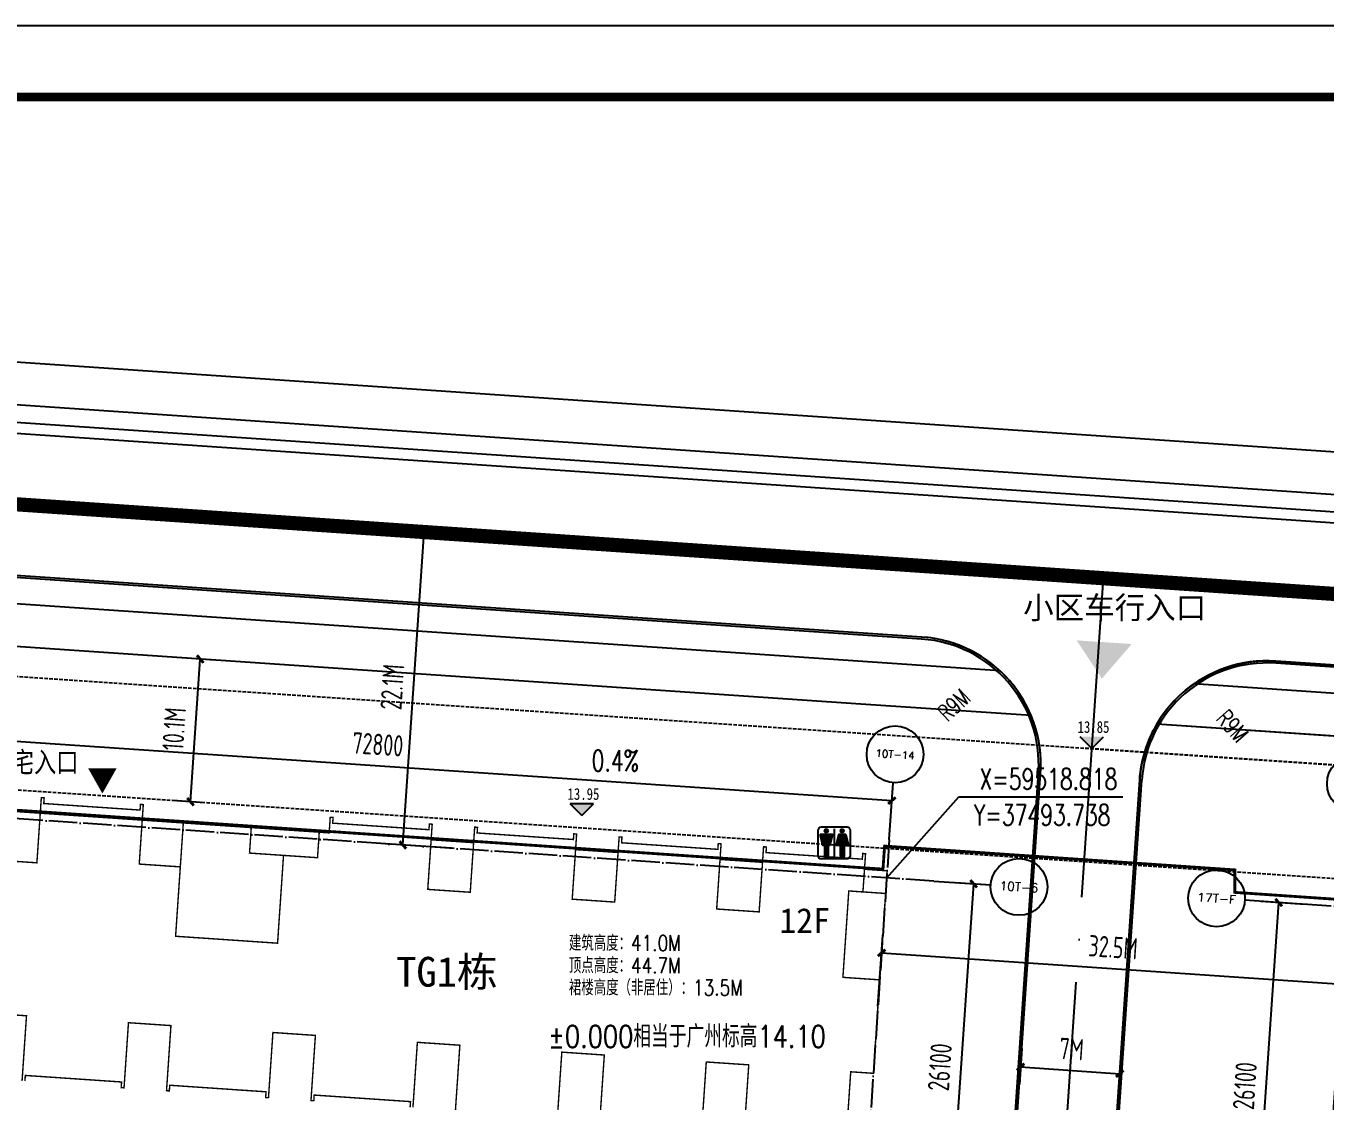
# Model space of a CAD drawing. Extents: x 37173252 to 74842692, y 59158332 to 118813339.
# Drawn here: x 37433102 to 37524618, y 59503099 to 59578832 of the extents above; entities that cross this region are included whole.
import ezdxf
from ezdxf.enums import TextEntityAlignment as Align

# ---------------------------------------------------------------- set-up
doc = ezdxf.new("R2010")
doc.units = 0
doc.header["$LTSCALE"] = 1000
doc.header["$MEASUREMENT"] = 0
for name, pattern in [('ACAD_ISO02W100', [15, 12, -3]), ('ACAD_ISO04W100', [30, 24, -3, 0, -3]), ('DASH', [0.35, 0.25, -0.1]), ('DOTE', [2.42, 2, -0.2, 0.02, -0.2]), ('X-A7-L1-PLAN$0$DOTE', [2.42, 2, -0.2, 0.02, -0.2])]:
    doc.linetypes.add(name, pattern=pattern)
for name, color, linetype in [('-1-500室外标高', 4, 'Continuous'), ('@YL', 2, 'Continuous'), ('Axis', 6, 'Continuous'), ('AXIS_TEXT', 7, 'Continuous'), ('DIM_COOR', 3, 'Continuous'), ('DIM_SYMB', 3, 'Continuous'), ('DL_道路中线_干道网_', 4, 'ACAD_ISO04W100'), ('DL_道路中线_支路网_', 4, 'ACAD_ISO04W100'), ('DL_道路红线_干道网_', 6, 'Continuous'), ('DL_道路红线_支路网_', 1, 'Continuous'), ('DOTE', 16, 'Continuous'), ('PUB_DIM', 3, 'Continuous'), ('PUB_TEXT', 7, 'Continuous'), ('RMJM - P1 - P - 120-1$0$文字说明', 7, 'Continuous'), ('SHAPE', 161, 'Continuous'), ('TITLIN1', 3, 'Continuous'), ('WALL', 4, 'Continuous'), ('YD_设施符号', 7, 'Continuous'), ('入口', 4, 'Continuous'), ('地下轮廓', 5, 'Continuous'), ('总图草图2013_08_27$0$花都地段2', 6, 'Continuous'), ('扑救面', 2, 'Continuous'), ('竖向标高', 1, 'Continuous')]:
    doc.layers.add(name, color=color, linetype=linetype)
doc.styles.add('_TCH_AXIS', font='COMPLEX', dxfattribs={"bigfont": 'GBCBIG'})
doc.styles.add('_TCH_DIM', font='SIMPLEX', dxfattribs={"bigfont": 'GBCBIG'})
doc.styles.add('CHINESE', font='', dxfattribs={"width": 0.8})
doc.styles.add('COMPLEX', font='COMPLEX')
doc.styles.add('DIM_FONT', font='superos.shx', dxfattribs={"width": 0.8, "bigfont": 'haiwenzw.shx'})
doc.styles.add('DIMST', font='', dxfattribs={"width": 0.8})
doc.styles.add('RMJM - P1 - P - 120-1$0$RMJM_TEXT', font='arial.ttf', dxfattribs={"height": 2.5})
doc.styles.add('text_zheng', font='simplex.shx', dxfattribs={"width": 0.8, "bigfont": 'hztxt.shx'})
doc.styles.get('CHINESE').set_extended_font_data('NSimSun')
doc.styles.get('DIMST').set_extended_font_data('SimSun')
doc.dimstyles.new('DIMN500', dxfattribs={"dimscale": 5, "dimtxt": 300, "dimasz": 100, "dimexe": 250, "dimexo": 300, "dimgap": 150, "dimtad": 1, "dimdec": 0, "dimzin": 0, "dimdsep": 46, "dimtxsty": 'DIM_FONT', "dimblk": 'ARCHTICK', "dimcen": 0.09, "dimclrt": 7, "dimazin": 2, "dimtfac": 1, "dimtdec": 0, "dimtix": 1, "dimtmove": 2, "dimatfit": 3, "dimldrblk": 'ARCHTICK', "dimfxl": 0, "dimtolj": 1, "dimtzin": 0, "dimarcsym": 0})

# ---------------------------------------------------------------- blocks, each defined once
blk = doc.blocks.new('tk')
at = {"layer": 'TITLIN1'}
blk.add_lwpolyline([(38829176, 59126781), (39423676, 59126781), (39423676, 59547281), (38829176, 59547281)], close=True, dxfattribs=at)
at = {"layer": 'TITLIN1', "const_width": 600}
blk.add_lwpolyline([(38841676, 59131781), (39418676, 59131781), (39418676, 59542281), (38841676, 59542281)], close=True, dxfattribs=at)
blk.add_lwpolyline([(38841676, 59131781), (39418676, 59131781), (39418676, 59542281), (38841676, 59542281)], close=True, dxfattribs=at)
blk = doc.blocks.new('_AXISO')
blk.add_circle((0, 0), 0.5)
at = {"layer": 'AXIS_TEXT', "style": 'COMPLEX', "width": 1.041667}
blk.add_attdef('A', text='', height=0.56, dxfattribs=at).set_placement((-0.25, -0.28), (0.25, -0.28), align=Align.FIT)
blk = doc.blocks.new('_ArchTick')
at = {"color": 0, "linetype": 'ByBlock', "const_width": 0.4}
blk.add_lwpolyline([(-0.5, -0.5), (0.5, 0.5)], dxfattribs=at)
blk = doc.blocks.new('*D242')
at = {"layer": 'Defpoints', "color": 0}
for p in [(1670360, 875845), (1619160, 875120), (1670360, 875120)]:
    blk.add_point(p, dxfattribs=at)
at = {"layer": 'PUB_DIM', "color": 0, "lineweight": -2}
for p, q in [((1619160, 876620), (1619160, 877095)), ((1670360, 876620), (1670360, 877095)), ((1619160, 875845), (1670360, 875845))]:
    blk.add_line(p, q, dxfattribs=at)
at = {"layer": 'PUB_DIM', "color": 0, "lineweight": -2, "xscale": 500, "yscale": 500, "zscale": 500, "rotation": 180}
blk.add_blockref('_ArchTick', (1619160, 875845), dxfattribs=at)
at = {"layer": 'PUB_DIM', "color": 0, "lineweight": -2, "xscale": 500, "yscale": 500, "zscale": 500}
blk.add_blockref('_ArchTick', (1670360, 875845), dxfattribs=at)
at = {"layer": 'PUB_DIM', "color": 7, "insert": (1644760, 877345), "char_height": 1500, "attachment_point": 5, "style": 'DIM_FONT'}
blk.add_mtext('\\A1;51200', dxfattribs=at)
blk = doc.blocks.new('*D243')
at = {"layer": 'Defpoints', "color": 0}
for p in [(1619160, 840887), (1670360, 840887), (1670360, 837940)]:
    blk.add_point(p, dxfattribs=at)
at = {"layer": 'PUB_DIM', "color": 0, "lineweight": -2}
for p, q in [((1619160, 839387), (1619160, 836690)), ((1670360, 839387), (1670360, 836690)), ((1619160, 837940), (1670360, 837940))]:
    blk.add_line(p, q, dxfattribs=at)
at = {"layer": 'PUB_DIM', "color": 0, "lineweight": -2, "xscale": 500, "yscale": 500, "zscale": 500, "rotation": 180}
blk.add_blockref('_ArchTick', (1619160, 837940), dxfattribs=at)
at = {"layer": 'PUB_DIM', "color": 0, "lineweight": -2, "xscale": 500, "yscale": 500, "zscale": 500}
blk.add_blockref('_ArchTick', (1670360, 837940), dxfattribs=at)
at = {"layer": 'PUB_DIM', "color": 7, "insert": (1644760, 839440), "char_height": 1500, "attachment_point": 5, "style": 'DIM_FONT'}
blk.add_mtext('\\A1;51200', dxfattribs=at)
blk = doc.blocks.new('*D244')
at = {"layer": 'Defpoints', "color": 0}
for p in [(1673703, 870473), (1675808, 870473), (1673703, 844373)]:
    blk.add_point(p, dxfattribs=at)
at = {"layer": 'PUB_DIM', "color": 0, "lineweight": -2}
for p, q in [((1675203, 870473), (1677058, 870473)), ((1675808, 844373), (1675808, 870473)), ((1675203, 844373), (1677058, 844373))]:
    blk.add_line(p, q, dxfattribs=at)
at = {"layer": 'PUB_DIM', "color": 0, "lineweight": -2, "xscale": 500, "yscale": 500, "zscale": 500}
for p, rotation in [((1675808, 870473), 90), ((1675808, 844373), 270)]:
    blk.add_blockref('_ArchTick', p, dxfattribs=dict(at, rotation=rotation))
at = {"layer": 'PUB_DIM', "color": 7, "insert": (1674308, 857423), "char_height": 1500, "attachment_point": 5, "rotation": 90, "style": 'DIM_FONT'}
blk.add_mtext('\\A1;26100', dxfattribs=at)
blk = doc.blocks.new('*D245')
at = {"layer": 'Defpoints', "color": 0}
for p in [(1614333, 870473), (1617706, 870473), (1617706, 844373)]:
    blk.add_point(p, dxfattribs=at)
at = {"layer": 'PUB_DIM', "color": 0, "lineweight": -2}
for p, q in [((1616206, 870473), (1613083, 870473)), ((1614333, 844373), (1614333, 870473)), ((1616206, 844373), (1613083, 844373))]:
    blk.add_line(p, q, dxfattribs=at)
at = {"layer": 'PUB_DIM', "color": 0, "lineweight": -2, "xscale": 500, "yscale": 500, "zscale": 500}
for p, rotation in [((1614333, 870473), 90), ((1614333, 844373), 270)]:
    blk.add_blockref('_ArchTick', p, dxfattribs=dict(at, rotation=rotation))
at = {"layer": 'PUB_DIM', "color": 7, "insert": (1612833, 857423), "char_height": 1500, "attachment_point": 5, "rotation": 90, "style": 'DIM_FONT'}
blk.add_mtext('\\A1;26100', dxfattribs=at)
blk = doc.blocks.new('*D250')
at = {"layer": 'Defpoints', "color": 0}
for p in [(1163547, 540630), (1166349, 540630), (1163547, 514529)]:
    blk.add_point(p, dxfattribs=at)
at = {"layer": 'PUB_DIM', "color": 0, "lineweight": -2}
for p, q in [((1165047, 540630), (1167599, 540630)), ((1166349, 514529), (1166349, 540630)), ((1165047, 514529), (1167599, 514529))]:
    blk.add_line(p, q, dxfattribs=at)
at = {"layer": 'PUB_DIM', "color": 0, "lineweight": -2, "xscale": 500, "yscale": 500, "zscale": 500}
for p, rotation in [((1166349, 540630), 90), ((1166349, 514529), 270)]:
    blk.add_blockref('_ArchTick', p, dxfattribs=dict(at, rotation=rotation))
at = {"layer": 'PUB_DIM', "color": 7, "insert": (1164849, 527580), "char_height": 1500, "attachment_point": 5, "rotation": 90, "style": 'DIM_FONT'}
blk.add_mtext('\\A1;26100', dxfattribs=at)
blk = doc.blocks.new('*D251')
at = {"layer": 'Defpoints', "color": 0}
for p in [(1160204, 546082), (1087404, 545144), (1160204, 545144)]:
    blk.add_point(p, dxfattribs=at)
at = {"layer": 'PUB_DIM', "color": 0, "lineweight": -2}
for p, q in [((1087404, 546644), (1087404, 547332)), ((1160204, 546644), (1160204, 547332)), ((1087404, 546082), (1160204, 546082))]:
    blk.add_line(p, q, dxfattribs=at)
at = {"layer": 'PUB_DIM', "color": 0, "lineweight": -2, "xscale": 500, "yscale": 500, "zscale": 500, "rotation": 180}
blk.add_blockref('_ArchTick', (1087404, 546082), dxfattribs=at)
at = {"layer": 'PUB_DIM', "color": 0, "lineweight": -2, "xscale": 500, "yscale": 500, "zscale": 500}
blk.add_blockref('_ArchTick', (1160204, 546082), dxfattribs=at)
at = {"layer": 'PUB_DIM', "color": 7, "insert": (1123804, 547582), "char_height": 1500, "attachment_point": 5, "style": 'DIM_FONT'}
blk.add_mtext('\\A1;72800', dxfattribs=at)
blk = doc.blocks.new('*U64')
at = {"layer": 'YD_设施符号', "linetype": 'Continuous'}
for p, q in [((48779.48, 60318.33), (48778.61, 60317.97)), ((48780.35, 60317.97), (48779.48, 60318.33)), ((48790.73, 60318.33), (48789.85, 60317.97)), ((48790.73, 60318.33), (48790.73, 60318.33)), ((48790.73, 60318.33), (48790.73, 60318.33)), ((48790.73, 60318.33), (48791.6, 60317.97)), ((48783.77, 60314.56), (48775.18, 60314.56)), ((48775.18, 60314.56), (48776.96, 60306.69)), ((48778.61, 60317.96), (48778.24, 60317.09)), ((48778.24, 60317.09), (48778.24, 60317.09)), ((48778.24, 60317.09), (48778.24, 60317.09)), ((48778.24, 60317.09), (48778.24, 60317.09)), ((48778.24, 60317.09), (48778.61, 60316.22)), ((48778.61, 60317.97), (48778.61, 60317.97)), ((48778.61, 60317.97), (48778.61, 60317.96)), ((48778.61, 60317.96), (48778.61, 60317.96)), ((48778.61, 60316.22), (48778.61, 60316.22)), ((48778.61, 60316.22), (48778.61, 60316.22)), ((48778.61, 60316.22), (48778.61, 60316.22)), ((48778.61, 60316.22), (48779.48, 60315.85)), ((48780.35, 60316.22), (48779.48, 60315.85)), ((48779.48, 60315.85), (48779.48, 60315.85)), ((48779.48, 60315.85), (48779.48, 60315.85)), ((48780.35, 60317.97), (48780.35, 60317.97)), ((48780.35, 60317.97), (48780.35, 60317.96)), ((48780.35, 60317.96), (48780.35, 60317.96)), ((48780.35, 60317.96), (48780.72, 60317.09)), ((48780.36, 60316.22), (48780.35, 60316.22)), ((48780.35, 60316.22), (48780.35, 60316.22)), ((48780.72, 60317.09), (48780.36, 60316.22)), ((48780.36, 60316.22), (48780.36, 60316.22)), ((48780.72, 60317.09), (48780.72, 60317.09)), ((48780.72, 60317.09), (48780.72, 60317.09)), ((48780.72, 60317.09), (48780.72, 60317.09)), ((48783.77, 60314.56), (48781.97, 60306.69)), ((48783.77, 60314.56), (48783.77, 60314.56)), ((48788.24, 60314.56), (48786.44, 60306.69)), ((48793.25, 60314.56), (48788.24, 60314.56)), ((48788.24, 60314.56), (48788.24, 60314.56)), ((48788.24, 60314.56), (48788.24, 60314.56)), ((48789.85, 60317.96), (48789.49, 60317.09)), ((48789.49, 60317.09), (48789.49, 60317.09)), ((48789.49, 60317.09), (48789.49, 60317.09)), ((48789.49, 60317.09), (48789.49, 60317.09)), ((48789.49, 60317.09), (48789.85, 60316.22)), ((48789.85, 60317.97), (48789.85, 60317.97)), ((48789.85, 60317.97), (48789.85, 60317.96)), ((48789.85, 60317.96), (48789.85, 60317.96)), ((48789.85, 60316.22), (48789.85, 60316.22)), ((48789.85, 60316.22), (48789.86, 60316.22)), ((48789.86, 60316.22), (48789.86, 60316.22)), ((48790.73, 60315.85), (48789.86, 60316.22)), ((48791.6, 60316.22), (48790.73, 60315.85)), ((48791.6, 60317.97), (48791.6, 60317.97)), ((48791.6, 60317.97), (48791.6, 60317.96)), ((48791.6, 60317.96), (48791.6, 60317.96)), ((48791.6, 60317.96), (48791.97, 60317.09)), ((48791.96, 60317.09), (48791.6, 60316.22)), ((48791.6, 60316.22), (48791.6, 60316.22)), ((48791.6, 60316.22), (48791.6, 60316.22)), ((48791.6, 60316.22), (48791.6, 60316.22)), ((48791.97, 60317.09), (48791.96, 60317.09)), ((48791.96, 60317.09), (48791.96, 60317.09)), ((48791.97, 60317.09), (48791.97, 60317.09)), ((48793.25, 60314.56), (48793.25, 60314.56)), ((48793.25, 60314.56), (48793.25, 60314.56)), ((48793.25, 60314.56), (48793.25, 60314.56)), ((48793.25, 60314.56), (48795.03, 60306.69)), ((48776.96, 60306.69), (48776.96, 60306.69)), ((48776.96, 60306.69), (48776.96, 60306.69)), ((48776.96, 60306.69), (48776.96, 60306.69)), ((48776.96, 60306.69), (48776.96, 60306.69)), ((48776.96, 60306.69), (48776.96, 60306.69)), ((48776.96, 60306.69), (48776.96, 60306.69)), ((48778.18, 60306.69), (48776.96, 60306.69)), ((48776.96, 60306.69), (48776.96, 60306.69)), ((48780.75, 60306.69), (48778.18, 60306.69)), ((48780.75, 60306.69), (48778.18, 60306.69)), ((48778.18, 60306.69), (48778.18, 60306.69)), ((48778.18, 60306.69), (48778.19, 60298.89)), ((48781.97, 60306.69), (48780.75, 60306.69)), ((48780.75, 60306.69), (48780.75, 60306.69)), ((48780.75, 60306.69), (48780.75, 60306.69)), ((48780.75, 60306.69), (48780.75, 60298.89)), ((48781.97, 60306.69), (48781.97, 60306.69)), ((48781.97, 60306.69), (48781.97, 60306.69)), ((48781.97, 60306.69), (48781.97, 60306.69)), ((48781.97, 60306.69), (48781.97, 60306.69)), ((48786.44, 60306.69), (48786.44, 60306.69)), ((48786.44, 60306.69), (48786.44, 60306.69)), ((48789.46, 60306.69), (48786.44, 60306.69)), ((48786.44, 60306.69), (48786.44, 60306.69)), ((48792.03, 60306.69), (48789.46, 60306.69)), ((48789.46, 60306.69), (48789.46, 60306.69)), ((48789.46, 60306.69), (48789.46, 60306.69)), ((48789.46, 60306.69), (48789.46, 60306.69)), ((48789.46, 60306.69), (48789.46, 60306.69)), ((48789.46, 60306.69), (48789.46, 60306.69)), ((48789.46, 60306.69), (48789.46, 60298.89)), ((48795.03, 60306.69), (48792.03, 60306.69)), ((48792.03, 60306.69), (48792.03, 60306.69)), ((48792.03, 60306.69), (48792.03, 60306.69)), ((48792.03, 60306.69), (48792.03, 60306.69)), ((48792.03, 60306.69), (48792.03, 60306.69)), ((48792.03, 60306.69), (48792.03, 60306.69)), ((48792.03, 60306.69), (48792.03, 60298.89)), ((48778.19, 60298.89), (48778.19, 60298.88)), ((48778.19, 60298.88), (48778.19, 60298.88)), ((48780.75, 60298.88), (48778.19, 60298.88)), ((48778.19, 60298.88), (48778.19, 60298.88)), ((48780.75, 60298.89), (48780.75, 60298.88)), ((48780.75, 60298.88), (48780.75, 60298.88)), ((48792.03, 60298.89), (48789.46, 60298.88)), ((48789.46, 60298.88), (48789.46, 60298.89))]:
    blk.add_line(p, q, dxfattribs=at)
for points in [[(48779.48, 60318.33), (48778.61, 60317.97), (48780.35, 60317.97)], [(48790.73, 60318.33), (48789.85, 60317.97), (48791.6, 60317.97)], [(48790.73, 60318.33), (48790.73, 60318.33), (48790.73, 60318.33)], [(48783.77, 60314.56), (48775.18, 60314.56), (48783.77, 60314.56)], [(48775.18, 60314.56), (48776.96, 60306.69), (48781.97, 60306.69)], [(48778.61, 60317.96), (48778.24, 60317.09), (48780.72, 60317.09)], [(48778.24, 60317.09), (48778.24, 60317.09), (48780.72, 60317.09)], [(48778.24, 60317.09), (48778.24, 60317.09), (48780.72, 60317.09)], [(48778.24, 60317.09), (48778.24, 60317.09), (48780.72, 60317.09)], [(48778.24, 60317.09), (48778.61, 60316.22), (48780.36, 60316.22)], [(48778.61, 60317.97), (48778.61, 60317.97), (48780.35, 60317.97)], [(48778.61, 60317.97), (48778.61, 60317.96), (48780.35, 60317.96)], [(48778.61, 60317.96), (48778.61, 60317.96), (48780.35, 60317.96)], [(48778.61, 60316.22), (48778.61, 60316.22), (48780.36, 60316.22)], [(48778.61, 60316.22), (48778.61, 60316.22), (48780.35, 60316.22)], [(48778.61, 60316.22), (48778.61, 60316.22), (48780.35, 60316.22)], [(48778.61, 60316.22), (48779.48, 60315.85), (48779.48, 60315.85)], [(48788.24, 60314.56), (48786.44, 60306.69), (48795.03, 60306.69)], [(48793.25, 60314.56), (48788.24, 60314.56), (48793.25, 60314.56)], [(48788.24, 60314.56), (48788.24, 60314.56), (48793.25, 60314.56)], [(48788.24, 60314.56), (48788.24, 60314.56), (48793.25, 60314.56)], [(48789.85, 60317.96), (48789.49, 60317.09), (48791.97, 60317.09)], [(48789.49, 60317.09), (48789.49, 60317.09), (48791.97, 60317.09)], [(48789.49, 60317.09), (48789.49, 60317.09), (48791.96, 60317.09)], [(48789.49, 60317.09), (48789.49, 60317.09), (48791.96, 60317.09)], [(48789.49, 60317.09), (48789.85, 60316.22), (48791.6, 60316.22)], [(48789.85, 60317.97), (48789.85, 60317.97), (48791.6, 60317.97)], [(48789.85, 60317.97), (48789.85, 60317.96), (48791.6, 60317.96)], [(48789.85, 60317.96), (48789.85, 60317.96), (48791.6, 60317.96)], [(48789.85, 60316.22), (48789.85, 60316.22), (48791.6, 60316.22)], [(48789.85, 60316.22), (48789.86, 60316.22), (48791.6, 60316.22)], [(48789.86, 60316.22), (48789.86, 60316.22), (48791.6, 60316.22)], [(48776.96, 60306.69), (48776.96, 60306.69), (48781.97, 60306.69)], [(48776.96, 60306.69), (48776.96, 60306.69), (48781.97, 60306.69)], [(48776.96, 60306.69), (48776.96, 60306.69), (48781.97, 60306.69)], [(48776.96, 60306.69), (48776.96, 60306.69), (48781.97, 60306.69)], [(48776.96, 60306.69), (48776.96, 60306.69), (48780.75, 60306.69)], [(48776.96, 60306.69), (48776.96, 60306.69), (48778.18, 60306.69)], [(48780.75, 60306.69), (48778.18, 60306.69), (48780.75, 60306.69)], [(48778.18, 60306.69), (48778.18, 60306.69), (48780.75, 60306.69)], [(48778.18, 60306.69), (48778.19, 60298.89), (48780.75, 60298.89)], [(48786.44, 60306.69), (48786.44, 60306.69), (48792.03, 60306.69)], [(48786.44, 60306.69), (48786.44, 60306.69), (48789.46, 60306.69)], [(48792.03, 60306.69), (48789.46, 60306.69), (48792.03, 60306.69)], [(48789.46, 60306.69), (48789.46, 60306.69), (48792.03, 60306.69)], [(48789.46, 60306.69), (48789.46, 60306.69), (48792.03, 60306.69)], [(48789.46, 60306.69), (48789.46, 60306.69), (48792.03, 60306.69)], [(48789.46, 60306.69), (48789.46, 60306.69), (48792.03, 60306.69)], [(48789.46, 60306.69), (48789.46, 60306.69), (48792.03, 60306.69)], [(48789.46, 60306.69), (48789.46, 60298.89), (48792.03, 60298.89)], [(48778.19, 60298.89), (48778.19, 60298.88), (48780.75, 60298.88)], [(48778.19, 60298.88), (48778.19, 60298.88), (48780.75, 60298.88)]]:
    blk.add_solid(points, dxfattribs=at)
at = {"layer": 'YD_设施符号', "linetype": 'Continuous', "extrusion": (0, 0, -1)}
for points in [[(-48790.73, 60318.33), (-48790.73, 60318.33), (-48791.6, 60317.97)], [(-48775.18, 60314.56), (-48783.77, 60314.56), (-48781.97, 60306.69)], [(-48778.24, 60317.09), (-48780.72, 60317.09), (-48780.72, 60317.09)], [(-48778.24, 60317.09), (-48780.72, 60317.09), (-48780.72, 60317.09)], [(-48778.24, 60317.09), (-48780.72, 60317.09), (-48780.72, 60317.09)], [(-48778.24, 60317.09), (-48780.72, 60317.09), (-48780.36, 60316.22)], [(-48778.61, 60317.97), (-48780.35, 60317.97), (-48780.35, 60317.97)], [(-48778.61, 60317.97), (-48780.35, 60317.97), (-48780.35, 60317.96)], [(-48778.61, 60317.96), (-48780.35, 60317.96), (-48780.35, 60317.96)], [(-48778.61, 60317.96), (-48780.35, 60317.96), (-48780.72, 60317.09)], [(-48778.61, 60316.22), (-48780.36, 60316.22), (-48780.36, 60316.22)], [(-48778.61, 60316.22), (-48780.36, 60316.22), (-48780.35, 60316.22)], [(-48778.61, 60316.22), (-48780.35, 60316.22), (-48780.35, 60316.22)], [(-48778.61, 60316.22), (-48780.35, 60316.22), (-48779.48, 60315.85)], [(-48779.48, 60315.85), (-48779.48, 60315.85), (-48779.48, 60315.85)], [(-48788.24, 60314.56), (-48793.25, 60314.56), (-48793.25, 60314.56)], [(-48788.24, 60314.56), (-48793.25, 60314.56), (-48793.25, 60314.56)], [(-48788.24, 60314.56), (-48793.25, 60314.56), (-48795.03, 60306.69)], [(-48789.49, 60317.09), (-48791.97, 60317.09), (-48791.97, 60317.09)], [(-48789.49, 60317.09), (-48791.97, 60317.09), (-48791.96, 60317.09)], [(-48789.49, 60317.09), (-48791.96, 60317.09), (-48791.96, 60317.09)], [(-48789.49, 60317.09), (-48791.96, 60317.09), (-48791.6, 60316.22)], [(-48789.85, 60317.97), (-48791.6, 60317.97), (-48791.6, 60317.97)], [(-48789.85, 60317.97), (-48791.6, 60317.97), (-48791.6, 60317.96)], [(-48789.85, 60317.96), (-48791.6, 60317.96), (-48791.6, 60317.96)], [(-48789.85, 60317.96), (-48791.6, 60317.96), (-48791.97, 60317.09)], [(-48789.85, 60316.22), (-48791.6, 60316.22), (-48791.6, 60316.22)], [(-48789.85, 60316.22), (-48791.6, 60316.22), (-48791.6, 60316.22)], [(-48789.86, 60316.22), (-48791.6, 60316.22), (-48791.6, 60316.22)], [(-48789.86, 60316.22), (-48791.6, 60316.22), (-48790.73, 60315.85)], [(-48776.96, 60306.69), (-48781.97, 60306.69), (-48781.97, 60306.69)], [(-48776.96, 60306.69), (-48781.97, 60306.69), (-48781.97, 60306.69)], [(-48776.96, 60306.69), (-48781.97, 60306.69), (-48781.97, 60306.69)], [(-48776.96, 60306.69), (-48781.97, 60306.69), (-48781.97, 60306.69)], [(-48776.96, 60306.69), (-48781.97, 60306.69), (-48780.75, 60306.69)], [(-48776.96, 60306.69), (-48780.75, 60306.69), (-48778.18, 60306.69)], [(-48776.96, 60306.69), (-48778.18, 60306.69), (-48776.96, 60306.69)], [(-48778.18, 60306.69), (-48780.75, 60306.69), (-48780.75, 60306.69)], [(-48778.18, 60306.69), (-48780.75, 60306.69), (-48780.75, 60298.89)], [(-48786.44, 60306.69), (-48795.03, 60306.69), (-48792.03, 60306.69)], [(-48786.44, 60306.69), (-48792.03, 60306.69), (-48789.46, 60306.69)], [(-48786.44, 60306.69), (-48789.46, 60306.69), (-48786.44, 60306.69)], [(-48789.46, 60306.69), (-48792.03, 60306.69), (-48792.03, 60306.69)], [(-48789.46, 60306.69), (-48792.03, 60306.69), (-48792.03, 60306.69)], [(-48789.46, 60306.69), (-48792.03, 60306.69), (-48792.03, 60306.69)], [(-48789.46, 60306.69), (-48792.03, 60306.69), (-48792.03, 60306.69)], [(-48789.46, 60306.69), (-48792.03, 60306.69), (-48792.03, 60306.69)], [(-48789.46, 60306.69), (-48792.03, 60306.69), (-48792.03, 60298.89)], [(-48792.03, 60306.69), (-48792.03, 60306.69), (-48792.03, 60306.69)], [(-48778.19, 60298.89), (-48780.75, 60298.89), (-48780.75, 60298.88)], [(-48778.19, 60298.88), (-48780.75, 60298.88), (-48780.75, 60298.88)], [(-48778.19, 60298.88), (-48780.75, 60298.88), (-48778.19, 60298.88)], [(-48789.46, 60298.89), (-48792.03, 60298.89), (-48789.46, 60298.88)]]:
    blk.add_solid(points, dxfattribs=at)
blk = doc.blocks.new('*D76')
at = {"layer": 'Defpoints', "color": 0}
for p in [(37402486, 59547173), (37701895, 59532584), (37701504, 59526832)]:
    blk.add_point(p, dxfattribs=at)
at = {"layer": 'PUB_DIM', "color": 0, "lineweight": -2}
for p, q in [((37402587, 59548669), (37402962, 59554172)), ((37402877, 59552925), (37701895, 59532584)), ((37701605, 59528329), (37701980, 59533831))]:
    blk.add_line(p, q, dxfattribs=at)
at = {"layer": 'PUB_DIM', "color": 0, "lineweight": -2, "xscale": 500, "yscale": 500, "zscale": 500}
for p, rotation in [((37402877, 59552925), 176.1084515953642), ((37701895, 59532584), 356.1084515953643)]:
    blk.add_blockref('_ArchTick', p, dxfattribs=dict(at, rotation=rotation))
at = {"layer": 'PUB_DIM', "color": 7, "insert": (37552488, 59544251), "char_height": 1500, "attachment_point": 5, "rotation": 356.10845, "style": 'DIM_FONT'}
blk.add_mtext('\\A1;299.7M', dxfattribs=at)
blk = doc.blocks.new('*D82')
at = {"layer": 'Defpoints', "color": 0}
for p in [(37525802, 59511334), (37493021, 59508277), (37525445, 59506073)]:
    blk.add_point(p, dxfattribs=at)
at = {"layer": 'PUB_DIM', "color": 0, "lineweight": -2}
for p, q in [((37493123, 59509773), (37493463, 59514785)), ((37493379, 59513538), (37525802, 59511334)), ((37525547, 59507570), (37525887, 59512582))]:
    blk.add_line(p, q, dxfattribs=at)
at = {"layer": 'PUB_DIM', "color": 0, "lineweight": -2, "xscale": 500, "yscale": 500, "zscale": 500}
for p, rotation in [((37493379, 59513538), 176.1122481346472), ((37525802, 59511334), 356.1122481346471)]:
    blk.add_blockref('_ArchTick', p, dxfattribs=dict(at, rotation=rotation))
at = {"layer": 'PUB_DIM', "color": 7, "insert": (37509692, 59513933), "char_height": 1500, "attachment_point": 5, "rotation": 356.11225, "style": 'DIM_FONT'}
blk.add_mtext('\\A1;32.5M', dxfattribs=at)
blk = doc.blocks.new('*D100')
at = {"layer": 'Defpoints', "color": 0}
for p in [(37461155, 59543182), (37466071, 59542848), (37464571, 59520804)]:
    blk.add_point(p, dxfattribs=at)
at = {"layer": 'PUB_DIM', "color": 0, "lineweight": -2}
for p, q in [((37459655, 59521139), (37461155, 59543182)), ((37464574, 59542950), (37459908, 59543267)), ((37463074, 59520906), (37458408, 59521223))]:
    blk.add_line(p, q, dxfattribs=at)
at = {"layer": 'PUB_DIM', "color": 0, "lineweight": -2, "xscale": 500, "yscale": 500, "zscale": 500}
for p, rotation in [((37461155, 59543182), 86.10845159629353), ((37459655, 59521139), 266.1084515962935)]:
    blk.add_blockref('_ArchTick', p, dxfattribs=dict(at, rotation=rotation))
at = {"layer": 'PUB_DIM', "color": 7, "insert": (37458909, 59532262), "char_height": 1500, "attachment_point": 5, "rotation": 86.10845, "style": 'DIM_FONT'}
blk.add_mtext('\\A1;22.1M', dxfattribs=at)
blk = doc.blocks.new('*D101')
at = {"layer": 'Defpoints', "color": 0}
for p in [(37445376, 59534232), (37447880, 59534062), (37447196, 59524007)]:
    blk.add_point(p, dxfattribs=at)
at = {"layer": 'PUB_DIM', "color": 0, "lineweight": -2}
for p, q in [((37446384, 59534164), (37444129, 59534317)), ((37444692, 59524178), (37445376, 59534232)), ((37445700, 59524109), (37443445, 59524263))]:
    blk.add_line(p, q, dxfattribs=at)
at = {"layer": 'PUB_DIM', "color": 0, "lineweight": -2, "xscale": 500, "yscale": 500, "zscale": 500}
for p, rotation in [((37445376, 59534232), 86.10802896798408), ((37444692, 59524178), 266.1080289679841)]:
    blk.add_blockref('_ArchTick', p, dxfattribs=dict(at, rotation=rotation))
at = {"layer": 'PUB_DIM', "color": 7, "insert": (37443538, 59529307), "char_height": 1500, "attachment_point": 5, "rotation": 86.10803, "style": 'DIM_FONT'}
blk.add_mtext('\\A1;10.1M', dxfattribs=at)
blk = doc.blocks.new('*D147')
at = {"layer": 'Defpoints', "color": 0}
for p in [(37503361, 59508302), (37510345, 59507827), (37510155, 59505025)]:
    blk.add_point(p, dxfattribs=at)
at = {"layer": 'PUB_DIM', "color": 0, "lineweight": -2}
for p, q in [((37503260, 59506806), (37503086, 59504252)), ((37510243, 59506331), (37510070, 59503777)), ((37503171, 59505500), (37510155, 59505025))]:
    blk.add_line(p, q, dxfattribs=at)
at = {"layer": 'PUB_DIM', "color": 0, "lineweight": -2, "xscale": 500, "yscale": 500, "zscale": 500}
for p, rotation in [((37503171, 59505500), 176.1084516234763), ((37510155, 59505025), 356.1084516234764)]:
    blk.add_blockref('_ArchTick', p, dxfattribs=dict(at, rotation=rotation))
at = {"layer": 'PUB_DIM', "color": 7, "insert": (37506764, 59506759), "char_height": 1500, "attachment_point": 5, "rotation": 356.10845, "style": 'DIM_FONT'}
blk.add_mtext('\\A1;7M', dxfattribs=at)
blk = doc.blocks.new('gzgd3')
at = {"layer": 'PUB_TEXT', "style": 'text_zheng', "width": 0.8}
for s, height, p in [('建筑高度：41.0M', 1093.1, (37595988, 59563086)), ('顶点高度：44.7M', 1093.1, (37595988, 59561506)), ('裙楼高度（非居住）：13.5M', 1093.06, (37595988, 59559944))]:
    blk.add_text(s, height=height, dxfattribs=at).set_placement(p)
blk = doc.blocks.new('DG1-20140317')
at = {"layer": 'Axis'}
for p, q in [((1619160.4, 873194.6), (1619160.4, 877194.6)), ((1670360.4, 873194.6), (1670360.4, 877194.6)), ((1615943.9, 870473.5), (1611943.9, 870473.5)), ((1673702.7, 870473.5), (1677702.7, 870473.5)), ((1615943.9, 844373.4), (1611943.9, 844373.4)), ((1673702.7, 844373.4), (1677702.7, 844373.4)), ((1619160.4, 840547.9), (1619160.4, 836547.9)), ((1670360.4, 840547.9), (1670360.4, 836547.9))]:
    blk.add_line(p, q, dxfattribs=at)
for centre in [(1609943.9, 844373.4), (1679702.7, 844373.4)]:
    blk.add_circle(centre, 2000, dxfattribs=at)
at = {"layer": 'DOTE', "linetype": 'DOTE'}
for p, q in [((1619160.4, 873194.6), (1619160.4, 840547.9)), ((1670360.4, 873194.6), (1670360.4, 840547.9)), ((1673702.7, 870473.5), (1615943.9, 870473.5)), ((1673702.7, 844373.4), (1615943.9, 844373.4))]:
    blk.add_line(p, q, dxfattribs=at)
at = {"layer": 'SHAPE', "const_width": 100}
for points in [[(1619160.4, 856673.4), (1619160.4, 867473.4), (1620760.4, 867473.4), (1620760.4, 872073.4), (1620960.4, 872073.4), (1620960.4, 871673.4), (1627760.4, 871673.4), (1627760.4, 872073.4), (1627960.4, 872073.4), (1627960.4, 867873.4), (1630860.4, 867873.4), (1630860.4, 870973.4), (1635660.4, 870973.4), (1635660.4, 869173.4), (1640460.4, 869173.4), (1640460, 870973.3), (1641160.4, 870973.3), (1641160.4, 872073.4), (1641360.4, 872073.4), (1641360.4, 871673.4), (1648160.4, 871673.4), (1648160.4, 872073.4), (1648360.4, 872073.4), (1648360.4, 867473.4), (1651360.4, 867473.4), (1651360.4, 872073.5), (1651560.4, 872073.5), (1651560.4, 871673.5), (1658360.4, 871673.5), (1658360.4, 872073.5), (1658560.4, 872073.5), (1658560.4, 867473.4), (1661560.4, 867473.4), (1661560.4, 872073.4), (1661760.4, 872073.4), (1661760.4, 871673.4), (1668560.4, 871673.4), (1668560.4, 872073.4), (1668760.4, 872073.4), (1668760.4, 869373.4), (1670360.4, 869373.4), (1670360.4, 856673.4), (1668760.4, 856673.4), (1668760.4, 852073.4), (1668560.4, 852073.4), (1668560.4, 852473.4), (1661760.4, 852473.4), (1661760.4, 852073.4), (1661560.4, 852073.4), (1661560.4, 856673.4), (1658560.4, 856673.4), (1658560.4, 852073.4), (1658360.4, 852073.4), (1658360.4, 852473.4), (1651560.4, 852473.4), (1651560.4, 852073.4), (1651360.4, 852073.4), (1651360.4, 856673.4), (1648360.4, 856673.4), (1648360.4, 852073.4), (1648160.4, 852073.4), (1648160.4, 852473.4), (1641360.4, 852473.4), (1641360.4, 852073.4), (1641160.4, 852073.4), (1641160.4, 856673.4), (1638160.4, 856673.4), (1638160.4, 852073.4), (1637960.4, 852073.4), (1637960.4, 852473.4), (1631160.4, 852473.4), (1631160.4, 852073.4), (1630960.4, 852073.4), (1630960.4, 856673.4), (1627960.4, 856673.4), (1627960.4, 852073.4), (1627760.4, 852073.4), (1627760.4, 852473.4), (1620960.4, 852473.4), (1620960.4, 852073.4), (1620760.4, 852073.4), (1620760.4, 856673.4), (1619160.4, 856673.4), (1619160.4, 867473.4), (1620760.4, 867473.4)], [(1619160.4, 844373.4), (1619160.4, 870974.8)], [(1668760.4, 870974.8), (1670360.4, 870974.8), (1670360.4, 844373.4), (1619160.4, 844373.4), (1619160.4, 870974.8), (1620760.4, 870974.8)], [(1627960.4, 870974.8), (1641160.4, 870974.8)], [(1630860.4, 870973.4), (1630860.4, 862973.4), (1638060.4, 862973.4), (1638060.4, 869173.4)], [(1648360.4, 870974.8), (1651360.4, 870974.8)], [(1658560.4, 870974.8), (1661560.4, 870974.8)], [(1670360.4, 870974.8), (1670360.4, 844373.4)], [(1670360.4, 869373.4), (1667760.4, 869373.4), (1667760.4, 863273.4), (1670360.4, 863273.4)]]:
    blk.add_lwpolyline(points, dxfattribs=at)
at = {"layer": 'Axis'}
ref = blk.add_blockref('_AXISO', (1619160.4, 879194.6), dxfattribs=dict(at, xscale=4000, yscale=4000, zscale=4000))
ref.add_attrib('A', '17T-1', dxfattribs={"layer": 'AXIS_TEXT', "height": 643.02, "style": '_TCH_AXIS'}).set_placement((1617797.8, 878873.1), (1620523, 878873.1), align=Align.FIT)
ref = blk.add_blockref('_AXISO', (1670360.4, 879194.6), dxfattribs=dict(at, xscale=4000, yscale=4000, zscale=4000))
ref.add_attrib('A', '17T-12', dxfattribs={"layer": 'AXIS_TEXT', "height": 529.71, "style": '_TCH_AXIS'}).set_placement((1668985.7, 878929.7), (1671735.1, 878929.7), align=Align.FIT)
ref = blk.add_blockref('_AXISO', (1609943.9, 870473.5), dxfattribs=dict(at, xscale=4000, yscale=4000, zscale=4000))
ref.add_attrib('A', '17T-F', dxfattribs={"layer": 'AXIS_TEXT', "height": 598.35, "style": '_TCH_AXIS'}).set_placement((1608576.2, 870174.3), (1611311.5, 870174.3), align=Align.FIT)
ref = blk.add_blockref('_AXISO', (1679702.7, 870473.5), dxfattribs=dict(at, xscale=4000, yscale=4000, zscale=4000))
ref.add_attrib('A', '17T-F', dxfattribs={"layer": 'AXIS_TEXT', "height": 598.35, "style": '_TCH_AXIS'}).set_placement((1678335.1, 870174.3), (1681070.4, 870174.3), align=Align.FIT)
ref = blk.add_blockref('_AXISO', (1619160.4, 834547.9), dxfattribs=dict(at, xscale=4000, yscale=4000, zscale=4000))
ref.add_attrib('A', '17T-1', dxfattribs={"layer": 'AXIS_TEXT', "height": 643.02, "style": '_TCH_AXIS'}).set_placement((1617797.8, 834226.4), (1620523, 834226.4), align=Align.FIT)
ref = blk.add_blockref('_AXISO', (1670360.4, 834547.9), dxfattribs=dict(at, xscale=4000, yscale=4000, zscale=4000))
ref.add_attrib('A', '17T-12', dxfattribs={"layer": 'AXIS_TEXT', "height": 529.71, "style": '_TCH_AXIS'}).set_placement((1668985.7, 834283), (1671735.1, 834283), align=Align.FIT)
at = {"layer": 'AXIS_TEXT', "style": '_TCH_AXIS'}
for p, p2 in [((1608573.2, 844088.4), (1611314.6, 844088.4)), ((1678332, 844088.4), (1681073.4, 844088.4))]:
    blk.add_text('17P-A', height=569.99, dxfattribs=at).set_placement(p, p2, align=Align.FIT)
at = {"layer": 'PUB_DIM'}
for p1, p2, distance, picture, middle in [((1619160.4, 875119.6), (1670360.4, 875119.6), 724.9, '*D242', (1644760.4, 877344.5)), ((1617706.2, 844373.4), (1617706.2, 870473.5), 3373.7, '*D245', (1612832.5, 857423.4)), ((1673702.7, 844373.4), (1673702.7, 870473.5), -2105.4, '*D244', (1674308.1, 857423.4)), ((1619160.4, 840886.7), (1670360.4, 840886.7), -2946.4, '*D243', (1644760.4, 839440.3))]:
    dim = blk.add_aligned_dim(p1=p1, p2=p2, distance=distance, dimstyle='DIMN500', dxfattribs=at)
    dim.commit()
    dim.dimension.update_dxf_attribs({"geometry": picture, "text_midpoint": middle})
blk = doc.blocks.new('TG1-20140317')
at = {"layer": 'Axis'}
for p, q in [((1160204.3, 543351), (1160204.3, 547351)), ((1163546.6, 540629.8), (1167546.6, 540629.8))]:
    blk.add_line(p, q, dxfattribs=at)
at = {"layer": 'DOTE', "linetype": 'DOTE'}
for p, q in [((1160204.3, 543351), (1160204.3, 510704.2)), ((1163546.6, 540629.8), (1084762.1, 540629.8))]:
    blk.add_line(p, q, dxfattribs=at)
at = {"layer": 'SHAPE', "const_width": 100}
for points in [[(1098804.3, 537629.8), (1100404.3, 537629.8), (1100404.3, 542229.8), (1100604.3, 542229.8), (1100604.3, 541829.8), (1107404.3, 541829.8), (1107404.3, 542229.8), (1107604.3, 542229.8), (1107604.3, 538029.8), (1110504.3, 538029.8), (1110504.3, 541129.8), (1115304.3, 541129.8), (1115304.3, 539329.8), (1120104.3, 539329.8), (1120103.9, 541129.6), (1120804.3, 541129.6), (1120804.3, 542229.8), (1121004.3, 542229.8), (1121004.3, 541829.8), (1127804.3, 541829.8), (1127804.3, 542229.8), (1128004.3, 542229.8), (1128004.3, 537629.8), (1131004.3, 537629.8), (1131004.3, 542229.8), (1131204.3, 542229.8), (1131204.3, 541829.8), (1138004.3, 541829.8), (1138004.3, 542229.8), (1138204.3, 542229.8), (1138204.3, 537629.8), (1141204.3, 537629.8), (1141204.3, 542229.8), (1141404.3, 542229.8), (1141404.3, 541829.8), (1144696.2, 541829.8)], [(1144696.2, 541829.8), (1148204.3, 541829.8), (1148204.3, 542229.8), (1148404.3, 542229.8), (1148404.3, 537629.8), (1151404.3, 537629.8), (1151404.3, 542229.8), (1151604.3, 542229.8), (1151604.3, 541829.8), (1158404.3, 541829.8), (1158404.3, 542229.8), (1158604.3, 542229.8), (1158604.3, 539529.8), (1160204.3, 539529.8), (1160204.3, 526829.8), (1158604.3, 526829.8), (1158604.3, 522229.8)], [(1151404.3, 522229.8), (1151404.3, 526829.8), (1148404.3, 526829.8), (1148404.3, 522229.8)], [(1087404.2, 534855.9), (1093915.6, 541133.4), (1110504.3, 541132.2)], [(1110504.3, 541129.8), (1110504.3, 533129.8), (1117704.3, 533129.8), (1117704.3, 539329.8)], [(1115304.3, 541131.9), (1120103.9, 541131.5)], [(1128004.3, 541131), (1131004.3, 541130.8)], [(1138204.3, 541130.3), (1141204.3, 541130.1)], [(1148404.3, 541129.6), (1151404.3, 541129.4)], [(1158604.3, 541128.9), (1160205.9, 541128.8), (1160204.3, 539529.8)], [(1160204.3, 539529.8), (1157604.3, 539529.8), (1157604.3, 533429.8), (1160204.3, 533429.8)], [(1141204.3, 522229.8), (1141204.3, 526829.8), (1138204.3, 526829.8), (1138204.3, 522229.7)], [(1131004.3, 522229.7), (1131004.3, 526829.8), (1128004.3, 526829.8), (1128004.3, 522229.8)], [(1127804.3, 522229.8), (1127804.3, 522629.8), (1121004.3, 522629.8), (1121004.3, 522229.8), (1120804.3, 522229.8), (1120804.3, 526829.8), (1117804.3, 526829.8), (1117804.3, 522229.8), (1117604.3, 522229.8), (1117604.3, 522629.8), (1110804.3, 522629.8), (1110804.3, 522229.8), (1110604.3, 522229.8), (1110604.3, 526829.8), (1107604.3, 526829.8), (1107604.3, 522229.8), (1107404.3, 522229.8), (1107404.3, 522629.8), (1100604.3, 522629.8), (1100604.3, 522229.8)], [(1100404.3, 522229.8), (1100404.3, 526829.8), (1098804.3, 526829.8)], [(1098804.3, 537629.8), (1100404.3, 537629.8)]]:
    blk.add_lwpolyline(points, dxfattribs=at)
at = {"layer": 'Axis'}
ref = blk.add_blockref('_AXISO', (1160204.3, 549351), dxfattribs=dict(at, xscale=4000, yscale=4000, zscale=4000))
ref.add_attrib('A', '10T-14', dxfattribs={"layer": 'AXIS_TEXT', "height": 520.5, "style": '_TCH_AXIS'}).set_placement((1158828.7, 549090.7), (1161579.9, 549090.7), align=Align.FIT)
ref = blk.add_blockref('_AXISO', (1169546.6, 540629.8), dxfattribs=dict(at, xscale=4000, yscale=4000, zscale=4000))
ref.add_attrib('A', '10T-6', dxfattribs={"layer": 'AXIS_TEXT', "height": 610.48, "style": '_TCH_AXIS'}).set_placement((1168180.3, 540324.6), (1170912.9, 540324.6), align=Align.FIT)
at = {"layer": 'PUB_DIM'}
for p1, p2, distance, picture, middle in [((1087404.3, 545143.5), (1160204.3, 545143.5), 938.2, '*D251', (1123804.3, 547581.7)), ((1163546.6, 514529.4), (1163546.6, 540629.8), -2802.7, '*D250', (1164849.3, 527579.6))]:
    dim = blk.add_aligned_dim(p1=p1, p2=p2, distance=distance, dimstyle='DIMN500', dxfattribs=at)
    dim.commit()
    dim.dimension.update_dxf_attribs({"geometry": picture, "text_midpoint": middle})

msp = doc.modelspace()

# ---------------------------------------------------------------- hatches: boundary and pattern name
at = {"layer": '-1-500室外标高'}
for points in [[(37508193.36, 59527934.65), (37509018.36, 59528759.65), (37507368.36, 59528759.65)], [(37472259.56, 59523216.2), (37473084.56, 59524041.2), (37471434.56, 59524041.2)]]:
    msp.add_hatch(color=113, dxfattribs=at).paths.add_polyline_path(points)
at = {"layer": '竖向标高', "linetype": 'ACAD_ISO02W100', "ltscale": 0.5}
msp.add_hatch(color=256, dxfattribs=at).paths.add_polyline_path([(37511001.06, 59535294.54), (37507120.3, 59535548.08), (37508900.49, 59532853.33)])

# ---------------------------------------------------------------- linework, layer by layer
at = {"layer": '-1-500室外标高', "color": 113}
for p, q in [((37508193.36, 59527934.65), (37507368.36, 59528759.65)), ((37508193.36, 59527934.65), (37509018.36, 59528759.65)), ((37472259.56, 59523216.2), (37471434.56, 59524041.2)), ((37473084.56, 59524041.2), (37471434.56, 59524041.2)), ((37472259.56, 59523216.2), (37473084.56, 59524041.2))]:
    msp.add_line(p, q, dxfattribs=at)
at = {"layer": '@YL'}
msp.add_line((37491921.66, 59531065.83), (37426757.08, 59535499.13), dxfattribs=at)
at = {"layer": '@YL', "color": 1, "linetype": 'X-A7-L1-PLAN$0$DOTE', "ltscale": 2.5, "const_width": 1000}
msp.add_lwpolyline([(37694858.26, 59231778.41), (37701511.4, 59526832.09), (37402493.41, 59547172.78), (37392946.21, 59406824.38), (37234493.34, 59409016.47), (37199554.05, 59261853.02), (37199371.96, 59235158.03)], close=True, dxfattribs=at)
at = {"layer": '@YL', "color": 8}
for points in [[(37437973.86, 59534736.11), (37437973.86, 59534735.71)], [(37457973.86, 59533376.09), (37457973.86, 59533375.12)]]:
    msp.add_lwpolyline(points, dxfattribs=at)
at = {"layer": '@YL'}
msp.add_lwpolyline([(37502510.97, 59495801.31), (37504578.54, 59526195.6, 0.11565), (37503914.43, 59530250.02), (37491921.66, 59531065.83)], format="xyb", dxfattribs=at)
msp.add_lwpolyline([(37672004.1, 59518816.21), (37512769.55, 59529647.82)], dxfattribs=at)
at = {"layer": 'DIM_COOR', "color": 3}
for p, q in [((37493738.31, 59518818.03), (37498821.08, 59524520.9)), ((37498821.08, 59524520.9), (37510371.08, 59524520.9))]:
    msp.add_line(p, q, dxfattribs=at)
at = {"layer": 'DIM_SYMB'}
msp.add_lwpolyline([(37474690.8, 59528348.97, 0, 0, 0), (37474939.41, 59532342.23, 400, 0, 0), (37475032.62, 59533839.34, 0, 0, 0)], format="xyseb", dxfattribs=at)
at = {"layer": 'DL_道路中线_干道网_', "color": 8, "ltscale": 0.04}
msp.add_line((37402493.34, 59547171.81), (37672406.72, 59528810.97), dxfattribs=at)
at = {"layer": 'DL_道路中线_支路网_', "color": 8}
msp.add_line((37505456.82, 59487536.17), (37509020.66, 59539926.26), dxfattribs=at)
at = {"layer": 'DL_道路红线_干道网_', "color": 8}
for p, q in [((37428106.56, 59555453.07), (37671087.99, 59538924.27)), ((37427902.95, 59552459.99), (37541184.12, 59544754.04)), ((37581860.51, 59527954.67), (37515372.92, 59532477.49))]:
    msp.add_line(p, q, dxfattribs=at)
at = {"layer": 'DL_道路红线_干道网_', "color": 30}
msp.add_line((37501718.18, 59533406.35), (37426952.8, 59538492.27), dxfattribs=at)
at = {"layer": 'DL_道路红线_干道网_', "color": 8}
msp.add_lwpolyline([(37503914.43, 59530250.02), (37503914.43, 59530250.02, 0.28491505), (37496210.11, 59535785.66), (37496210.11, 59535785.66)], format="xyb", dxfattribs=at)
at = {"layer": 'DL_道路红线_支路网_'}
msp.add_line((37428114.45, 59555453.02), (37671095.88, 59538924.21), dxfattribs=at)
at = {"layer": 'DL_道路红线_支路网_', "color": 4}
for p, q in [((37427767.22, 59550464.6), (37672746.09, 59533799.92)), ((37496210.11, 59535785.66), (37427088.54, 59540487.66)), ((37674332.49, 59523668.89), (37521151.86, 59534089)), ((37502510.97, 59495801.32), (37504578.54, 59526195.6)), ((37509622.93, 59497209.32), (37511562.4, 59525720.52))]:
    msp.add_line(p, q, dxfattribs=at)
at = {"layer": 'DL_道路红线_支路网_', "color": 8}
for p, q in [((37496199.92, 59535636.01), (37427078.35, 59540338)), ((37502361.32, 59495811.5), (37504428.89, 59526205.78)), ((37509772.58, 59497199.14), (37511712.06, 59525710.34))]:
    msp.add_line(p, q, dxfattribs=at)
at = {"layer": 'DL_道路红线_支路网_', "color": 4}
for points in [[(37512769.45, 59529647.66), (37512769.45, 59529647.66, -0.28491505), (37521152.46, 59534088.96), (37526254.4, 59533741.9)], [(37509622.93, 59497209.32), (37511562.4, 59525720.52, -0.11565), (37512769.45, 59529647.66, -0.39027653)]]:
    msp.add_lwpolyline(points, format="xyb", dxfattribs=at)
at = {"layer": 'DL_道路红线_支路网_', "color": 8}
msp.add_lwpolyline([(37692820.09, 59503267.52, 0.40098506), (37674322.31, 59523519.24), (37521141.68, 59533939.35)], format="xyb", dxfattribs=at)
at = {"layer": 'DL_道路红线_支路网_', "color": 4}
for centre, start, end in [((37495599.29, 59526806.41), 356.1084517, 86.1084517), ((37520541.65, 59525109.71), 86.1084517, 176.1084517)]:
    msp.add_arc(centre, 9000, start, end, dxfattribs=at)
at = {"layer": 'DL_道路红线_支路网_', "color": 8}
for centre, start, end in [((37495599.29, 59526806.41), 356.1084517, 86.1084517), ((37520541.65, 59525109.71), 86.1084517, 176.1084517)]:
    msp.add_arc(centre, 8850, start, end, dxfattribs=at)
at = {"layer": 'PUB_DIM'}
for points in [[(37498084.97, 59529126.2, 0, 0, 0), (37501594.16, 59532401.19, 264, 0, 0), (37502179.02, 59532947.03, 0, 0, 0)], [(37518283.19, 59527651.24, 0, 0, 0), (37515094.77, 59531239.27, 264, 0, 0), (37514563.37, 59531837.28, 0, 0, 0)]]:
    msp.add_lwpolyline(points, format="xyseb", dxfattribs=at)
at = {"layer": 'YD_设施符号'}
msp.add_lwpolyline([(37491169.31, 59522177.74), (37491169.53, 59520377.74, -0.41421356), (37490944.55, 59520152.72), (37489144.56, 59520152.49, -0.41421356), (37488919.53, 59520377.47), (37488919.31, 59522177.46, -0.41421356), (37489144.28, 59522402.49), (37490944.28, 59522402.71, -0.41421356)], format="xyb", close=True, dxfattribs=at)
for points in [[(37490044.29, 59522284.84), (37490044.54, 59520241.58)], [(37489051.61, 59521880.91), (37489910.74, 59521881.01), (37489731.14, 59521093.9), (37489229.93, 59521093.84), (37489051.61, 59521880.91)], [(37491037.17, 59521094.06), (37490178.04, 59521093.96), (37490357.64, 59521881.07), (37490858.85, 59521881.13), (37491037.17, 59521094.06)], [(37489352.32, 59521093.86), (37489352.41, 59520313.26), (37489608.85, 59520313.3), (37489608.76, 59521093.89)], [(37490736.56, 59521094.03), (37490736.66, 59520313.43), (37490480.22, 59520313.4), (37490480.12, 59521093.99)]]:
    msp.add_lwpolyline(points, dxfattribs=at)
for centre in [(37489481.89, 59522133.91), (37490606.73, 59522134.05)]:
    msp.add_circle(centre, 123.68, dxfattribs=at)
at = {"layer": '入口'}
msp.add_lwpolyline([(37438484.46, 59524759.64, 0, 2000, 0), (37438484.46, 59526530.93, 2000, 2000, 0)], format="xyseb", dxfattribs=at)
at = {"layer": '地下轮廓', "linetype": 'DASH', "ltscale": 3, "const_width": 200}
msp.add_lwpolyline([(37593241.86, 59512695.61), (37518265.59, 59517795.87), (37518265.59, 59519378.79), (37493588.46, 59521057.45), (37493477.88, 59519434.21), (37421200.18, 59524350.9), (37415634.6, 59519337.83), (37410345.85, 59441590.61), (37420860.59, 59441590.62), (37420860.59, 59436698.6), (37425860.56, 59436698.6), (37425860.56, 59423990.61), (37414057.03, 59423990.61), (37411441.5, 59385506.23), (37413165.59, 59385505.53), (37413165.59, 59385505.53), (37413165.59, 59313505.53), (37417980.8, 59313505.53), (37417980.8, 59307492.19)], dxfattribs=at)
at = {"layer": '总图草图2013_08_27$0$花都地段2', "color": 1}
for p, q in [((37671995.71, 59518816.3), (37512769.45, 59529647.66)), ((37594742.32, 59524071.46), (37520073.96, 59529150.77))]:
    msp.add_line(p, q, dxfattribs=at)
at = {"layer": '扑救面', "color": 8, "linetype": 'DASH'}
msp.add_lwpolyline([(37411923.4, 59526375.58), (37406713.7, 59526725.36, -0.11387724), (37411349.4, 59534432.13), (37686147.73, 59515982.14), (37688913.74, 59515796.43, -0.11466203), (37692607.83, 59507530.4), (37406713.7, 59526725.36)], format="xyb", dxfattribs=at)

# ---------------------------------------------------------------- block references
for name, p, rotation in [('TG1-20140317', (36299546.54, 59058096.51), 356.1122528493444), ('DG1-20140317', (35851707.85, 58758084.75), 356.1115885327925)]:
    msp.add_blockref(name, p, dxfattribs=dict(rotation=rotation))
msp.add_blockref('gzgd3', (-124637.98, -49407.56))
at = {"layer": 'WALL'}
msp.add_blockref('tk', (-1655924.43, 31550.97), dxfattribs=at)
at = {"layer": 'YD_设施符号', "linetype": 'Continuous', "xscale": 100, "yscale": 100, "zscale": 100}
msp.add_blockref('*U64', (32611533.87, 53490424.91), dxfattribs=at)

# ---------------------------------------------------------------- texts
at = {"layer": '-1-500室外标高', "color": 113, "style": 'DIMST', "width": 0.8}
for s, p in [('13.85', (37507187.64, 59529034.65)), ('13.95', (37471253.85, 59524316.2))]:
    msp.add_text(s, height=825, dxfattribs=at).set_placement(p)
at = {"layer": 'PUB_DIM', "color": 7, "style": '_TCH_DIM', "width": 0.705882}
for rotation, p in [(43.0228701, (37498032.84, 59529768.31)), (311.6250581, (37516880.48, 59529990.01))]:
    msp.add_text('R9M', height=1190, rotation=rotation, dxfattribs=at).set_placement(p)
at = {"layer": 'PUB_TEXT'}
for s, height, style, width, p in [('0.4%', 1487.5, '_TCH_DIM', 0.705882, (37472958.18, 59526337.48)), ('X=59518.818', 1487.5, '_TCH_DIM', 0.705882, (37500271.08, 59525045.9)), ('Y=37493.738', 1487.5, '_TCH_DIM', 0.705882, (37499871.08, 59522508.4)), ('±0.000相当于广州标高14.10', 1561.518, 'text_zheng', 0.8, (37469893.85, 59506868.79))]:
    msp.add_text(s, height=height, dxfattribs=dict(at, style=style, width=width)).set_placement(p)
at = {"layer": 'RMJM - P1 - P - 120-1$0$文字说明', "attachment_point": 3, "style": 'RMJM - P1 - P - 120-1$0$RMJM_TEXT'}
for s, insert, char_height, width in [('{\\fSimSun|b0|i0|c134|p2;小区车行入口}', (37516245.16, 59538646.14), 1575, 15350.0967), ('{\\fSimSun|b0|i0|c134|p2;12F}', (37489745.43, 59516690.58), 1750, 4104.0545), ('{\\fSimSun|b0|i0|c134|p2;TG1栋}', (37466328.92, 59513253.96), 2100, 8953.112)]:
    msp.add_mtext(s, dxfattribs=dict(at, insert=insert, char_height=char_height, width=width))
at = {"layer": '竖向标高', "color": 1, "insert": (37436805.59, 59527691.63), "char_height": 1440, "width": 45885.9098, "attachment_point": 3, "style": 'CHINESE'}
msp.add_mtext('{\\fSimSun|b0|i0|c134|p2;住宅入口}', dxfattribs=at)

# ---------------------------------------------------------------- dimensions: what is measured, and where the dimension line sits
at = {"layer": 'PUB_DIM'}
for p1, p2, distance, text, picture, middle in [((37402485.52, 59547172.83), (37701503.51, 59526832.14), 5764.99, '299.7M', '*D76', (37552487.58, 59544250.73)), ((37464571, 59520804.21), (37466070.53, 59542847.94), 4927.02, '22.1M', '*D100', (37458908.56, 59532262.27)), ((37447196.31, 59524007.36), (37447880.36, 59534062.06), 2509.67, '10.1M', '*D101', (37443537.91, 59529306.87)), ((37493021.19, 59508276.52), (37525444.87, 59506073.06), 5273.49, '32.5M', '*D82', (37509692.28, 59513932.69)), ((37503361.36, 59508302.38), (37510345.22, 59507827.3), -2809.25, '7M', '*D147', (37506764.43, 59506758.61))]:
    dim = msp.add_aligned_dim(p1=p1, p2=p2, distance=distance, text=text, dimstyle='DIMN500', dxfattribs=at)
    dim.commit()
    dim.dimension.update_dxf_attribs({"geometry": picture, "text_midpoint": middle})

doc.saveas('drawing.dxf')
